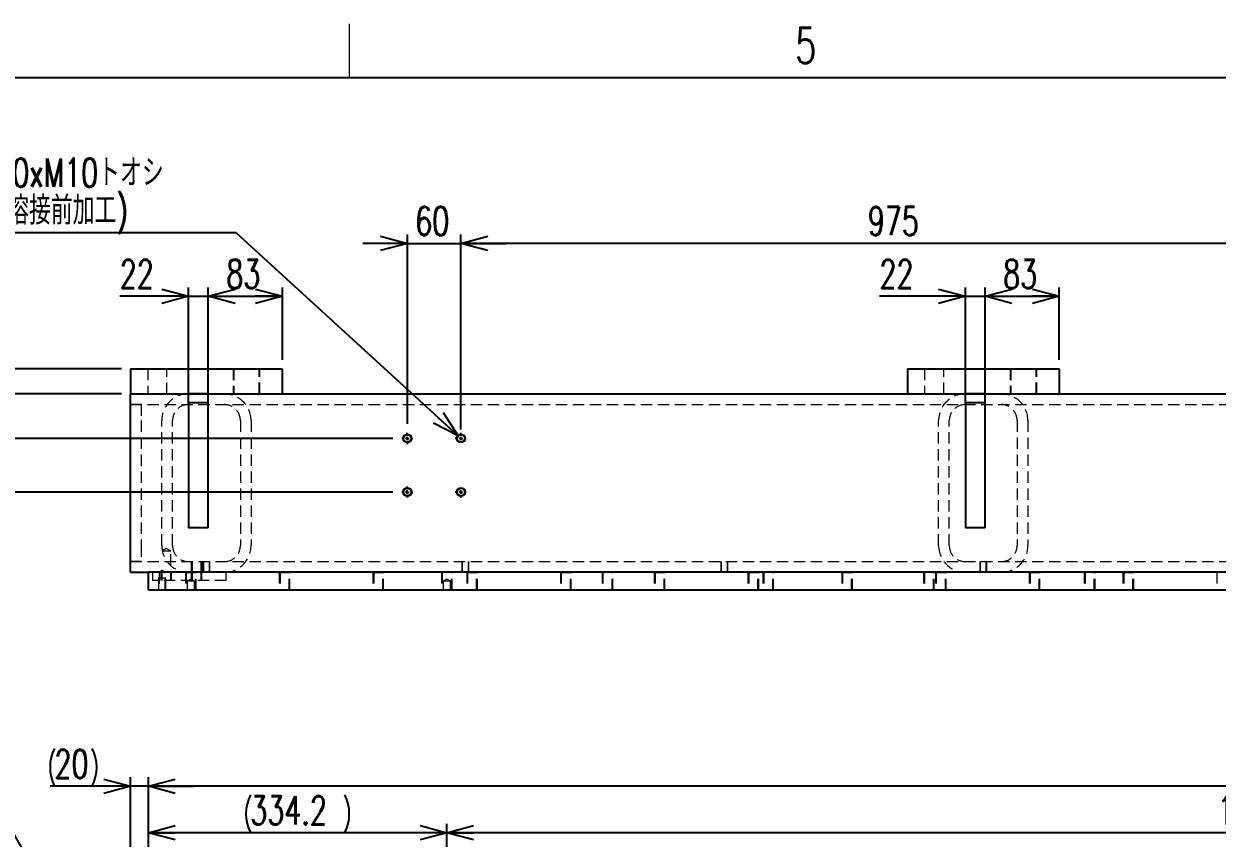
# Model space of a CAD drawing. Header units: millimetres. Extents: x 30 to 8380, y 30 to 5898.
# Drawn here: x 2814 to 4151, y 4975 to 5888 of the extents above; entities that cross this region are included whole.
import ezdxf

# ---------------------------------------------------------------- set-up
doc = ezdxf.new("R2010")
doc.units = ezdxf.units.MM
doc.header["$LTSCALE"] = 10
doc.linetypes.add('HIDDEN', pattern=[1.905, 1.27, -0.635])
doc.layers.add('FORMAT', color=7, linetype='Continuous')
doc.styles.add('SLDTEXTSTYLE0', font='TXT', dxfattribs={"width": 0.7, "bigfont": 'bigfont'})
doc.dimstyles.new('SLDDIMSTYLE0', dxfattribs={"dimtxt": 36.380208, "dimasz": 30, "dimexe": 0, "dimexo": 0.0625, "dimgap": 9.095052, "dimtad": 0, "dimtih": 1, "dimtoh": 1, "dimdec": 6, "dimrnd": 1e-09, "dimzin": 12, "dimdsep": 46, "dimtxsty": 'SLDTEXTSTYLE0', "dimblk1": 'OPEN30', "dimblk2": 'OPEN30', "dimsah": 1, "dimcen": 0, "dimadec": 0, "dimazin": 3, "dimtfac": 1, "dimtdec": 3, "dimtofl": 0, "dimtmove": 0, "dimatfit": 3, "dimldrblk": 'OPEN30', "dimfxl": 1, "dimfrac": 2, "dimtolj": 1, "dimtzin": 12, "dimarcsym": 0})
doc.dimstyles.new('SLDDIMSTYLE1', dxfattribs={"dimtxt": 36.380208, "dimasz": 30, "dimexe": 0, "dimexo": 0.0625, "dimgap": 9.095052, "dimtad": 3, "dimrnd": 1e-09, "dimzin": 12, "dimdsep": 46, "dimtxsty": 'SLDTEXTSTYLE0', "dimblk1": 'OPEN30', "dimblk2": 'OPEN30', "dimsah": 1, "dimcen": 0.09, "dimadec": 0, "dimazin": 3, "dimtfac": 1, "dimtdec": 3, "dimtofl": 0, "dimtmove": 0, "dimatfit": 3, "dimldrblk": 'OPEN30', "dimfxl": 1, "dimfrac": 2, "dimtolj": 1, "dimtzin": 12, "dimarcsym": 0})
doc.dimstyles.new('SLDDIMSTYLE10', dxfattribs={"dimtxt": 36.380208, "dimasz": 30, "dimexe": 0, "dimexo": 0.0625, "dimgap": 9.095052, "dimtad": 3, "dimrnd": 1e-09, "dimzin": 12, "dimdsep": 46, "dimtxsty": 'SLDTEXTSTYLE0', "dimblk1": 'OPEN30', "dimblk2": 'NONE', "dimsah": 1, "dimcen": 0.09, "dimadec": 0, "dimazin": 3, "dimtfac": 1, "dimtdec": 3, "dimtmove": 0, "dimatfit": 0, "dimldrblk": 'OPEN30', "dimfxl": 1, "dimfrac": 2, "dimtolj": 1, "dimtzin": 12, "dimarcsym": 0})
doc.dimstyles.new('SLDDIMSTYLE11', dxfattribs={"dimtxt": 36.380208, "dimasz": 15, "dimexe": 0, "dimexo": 0.0625, "dimgap": 9.095052, "dimtad": 3, "dimrnd": 1e-09, "dimzin": 12, "dimdsep": 46, "dimtxsty": 'SLDTEXTSTYLE0', "dimblk1": 'DOT', "dimblk2": 'DOT', "dimsah": 1, "dimcen": 0.09, "dimadec": 0, "dimazin": 3, "dimtfac": 1, "dimtdec": 3, "dimtmove": 0, "dimatfit": 0, "dimldrblk": 'DOT', "dimfxl": 1, "dimfrac": 2, "dimtolj": 1, "dimtzin": 12, "dimarcsym": 0})
doc.dimstyles.new('SLDDIMSTYLE2', dxfattribs={"dimtxt": 36.380208, "dimasz": 30, "dimexe": 0, "dimexo": 0.0625, "dimgap": 9.095052, "dimtad": 3, "dimrnd": 1e-09, "dimzin": 12, "dimdsep": 46, "dimtxsty": 'SLDTEXTSTYLE0', "dimblk1": 'OPEN30', "dimblk2": 'OPEN30', "dimsah": 1, "dimcen": 0.09, "dimadec": 0, "dimazin": 3, "dimtfac": 1, "dimtdec": 3, "dimtmove": 0, "dimatfit": 0, "dimldrblk": 'OPEN30', "dimfxl": 1, "dimfrac": 2, "dimtolj": 1, "dimtzin": 12, "dimarcsym": 0})
doc.dimstyles.new('SLDDIMSTYLE3', dxfattribs={"dimtxt": 36.380208, "dimasz": 30, "dimexe": 0, "dimexo": 0.0625, "dimgap": 9.095052, "dimtad": 3, "dimrnd": 1e-09, "dimzin": 12, "dimdsep": 46, "dimtxsty": 'SLDTEXTSTYLE0', "dimblk1": 'OPEN30', "dimblk2": 'DOT', "dimsah": 1, "dimcen": 0.09, "dimadec": 0, "dimazin": 3, "dimtfac": 1, "dimtdec": 3, "dimtmove": 0, "dimatfit": 0, "dimldrblk": 'OPEN30', "dimfxl": 1, "dimfrac": 2, "dimtolj": 1, "dimtzin": 12, "dimarcsym": 0})
doc.dimstyles.new('SLDDIMSTYLE7', dxfattribs={"dimtxt": 36.380208, "dimasz": 30, "dimexe": 0, "dimexo": 0.0625, "dimgap": 9.095052, "dimtad": 3, "dimrnd": 1e-09, "dimzin": 12, "dimdsep": 46, "dimtxsty": 'SLDTEXTSTYLE0', "dimblk1": 'OPEN30', "dimblk2": 'OPEN30', "dimsah": 1, "dimcen": 0.09, "dimadec": 0, "dimazin": 3, "dimtol": 1, "dimtp": 0.1, "dimtm": 0.1, "dimtfac": 1, "dimtdec": 1, "dimtmove": 0, "dimatfit": 0, "dimldrblk": 'OPEN30', "dimfxl": 1, "dimfrac": 2, "dimtolj": 1, "dimarcsym": 0})

# ---------------------------------------------------------------- blocks, each defined once
blk = doc.blocks.new('_Open30')
at = {"color": 0, "linetype": 'ByBlock', "lineweight": -2}
for p, q in [((-1, 0.267949), (0, 0)), ((0, 0), (-1, -0.267949)), ((0, 0), (-1, 0))]:
    blk.add_line(p, q, dxfattribs=at)
blk = doc.blocks.new('_D_21')
at = {"layer": 'FORMAT', "transparency": 16777216}
for p, q in [((2725.3, 5114.1), (2497.8, 5114.1)), ((2967.4, 4694.8), (2725.3, 5114.1))]:
    blk.add_line(p, q, dxfattribs=at)
at = {"layer": 'FORMAT', "transparency": 16777216, "xscale": 30, "yscale": 30, "rotation": 300}
blk.add_blockref('_Open30', (2967.4, 4694.8, 104), dxfattribs=at)
at = {"layer": 'FORMAT', "transparency": 16777216, "insert": (2497.8, 5155), "char_height": 31.75, "attachment_point": 1, "style": 'SLDTEXTSTYLE0'}
blk.add_mtext('4xM8深さ14', dxfattribs=at)
blk = doc.blocks.new('_D_25')
at = {"layer": 'FORMAT', "transparency": 16777216}
for p, q in [((2933.6, 4796.9), (2933.6, 5043.3)), ((2953.6, 4788.9), (2953.6, 5043.3)), ((2933.6, 5033.3), (2843.4, 5033.3)), ((2953.6, 5033.3), (2933.6, 5033.3)), ((2953.6, 5033.3), (3003.6, 5033.3))]:
    blk.add_line(p, q, dxfattribs=at)
for centre, start, end in [((2890.7, 5054.5), 153.4349, 206.5651), ((2848.4, 5054.5), 333.4349, 26.5651)]:
    blk.add_arc(centre, 47.3, start, end, dxfattribs=at)
at = {"layer": 'FORMAT', "transparency": 16777216, "xscale": 30, "yscale": 30}
blk.add_blockref('_Open30', (2933.6, 5033.3, 104), dxfattribs=at)
at = {"layer": 'FORMAT', "transparency": 16777216, "xscale": 30, "yscale": 30, "rotation": 180}
blk.add_blockref('_Open30', (2953.6, 5033.3, 104), dxfattribs=at)
at = {"layer": 'FORMAT', "transparency": 16777216, "insert": (2848.4, 5074.2), "char_height": 31.75, "attachment_point": 1, "style": 'SLDTEXTSTYLE0'}
blk.add_mtext('20', dxfattribs=at)
blk = doc.blocks.new('_D_26')
at = {"layer": 'FORMAT', "transparency": 16777216}
for p, q in [((2953.6, 4788.9), (2953.6, 5043.3)), ((7513.6, 4788.9), (7513.6, 5043.3)), ((7513.6, 5033.3), (2953.6, 5033.3))]:
    blk.add_line(p, q, dxfattribs=at)
at = {"layer": 'FORMAT', "transparency": 16777216, "xscale": 30, "yscale": 30, "rotation": 180}
blk.add_blockref('_Open30', (2953.6, 5033.3, 104), dxfattribs=at)
at = {"layer": 'FORMAT', "transparency": 16777216, "xscale": 30, "yscale": 30}
blk.add_blockref('_Open30', (7513.6, 5033.3, 104), dxfattribs=at)
at = {"layer": 'FORMAT', "transparency": 16777216, "insert": (5191.2, 5074.2), "char_height": 31.75, "attachment_point": 1, "style": 'SLDTEXTSTYLE0'}
blk.add_mtext('4560', dxfattribs=at)
blk = doc.blocks.new('_D_33')
at = {"layer": 'FORMAT', "transparency": 16777216}
for p, q in [((3287.8, 4773.9), (3287.8, 4991.2)), ((5267.8, 4781), (5267.8, 4991.2)), ((5267.8, 4981.2), (3287.8, 4981.2))]:
    blk.add_line(p, q, dxfattribs=at)
at = {"layer": 'FORMAT', "transparency": 16777216, "xscale": 30, "yscale": 30, "rotation": 180}
blk.add_blockref('_Open30', (3287.8, 4981.2, 104), dxfattribs=at)
at = {"layer": 'FORMAT', "transparency": 16777216, "xscale": 30, "yscale": 30}
blk.add_blockref('_Open30', (5267.8, 4981.2, 104), dxfattribs=at)
at = {"layer": 'FORMAT', "transparency": 16777216, "char_height": 31.75, "attachment_point": 1, "style": 'SLDTEXTSTYLE0'}
for s, insert in [('11xP180=', (4150.8, 5022.1)), ('1980', (4320.1, 5022.1))]:
    blk.add_mtext(s, dxfattribs=dict(at, insert=insert))
blk = doc.blocks.new('_D_34')
at = {"layer": 'FORMAT', "transparency": 16777216}
for p, q in [((2953.6, 4788.9), (2953.6, 4991.2)), ((3287.8, 4781), (3287.8, 4991.2)), ((3287.8, 4981.2), (2953.6, 4981.2))]:
    blk.add_line(p, q, dxfattribs=at)
for centre, start, end in [((3110.1, 5002.4), 153.4349, 206.5651), ((3131.3, 5002.4), 333.4349, 26.5651)]:
    blk.add_arc(centre, 47.3, start, end, dxfattribs=at)
at = {"layer": 'FORMAT', "transparency": 16777216, "xscale": 30, "yscale": 30, "rotation": 180}
blk.add_blockref('_Open30', (2953.6, 4981.2, 104), dxfattribs=at)
at = {"layer": 'FORMAT', "transparency": 16777216, "xscale": 30, "yscale": 30}
blk.add_blockref('_Open30', (3287.8, 4981.2, 104), dxfattribs=at)
at = {"layer": 'FORMAT', "transparency": 16777216, "insert": (3067.8, 5022.1), "char_height": 31.75, "attachment_point": 1, "style": 'SLDTEXTSTYLE0'}
blk.add_mtext('334.2', dxfattribs=at)
blk = doc.blocks.new('_D_79')
at = {"layer": 'FORMAT', "transparency": 16777216}
for p, q in [((2645.8, 4778.9), (2645.8, 5049.9)), ((2943.6, 4778.9), (2635.8, 4778.9)), ((2645.8, 4655.4), (2645.8, 4778.9)), ((2985.1, 4655.4), (2635.8, 4655.4)), ((2645.8, 4655.4), (2645.8, 4605.4))]:
    blk.add_line(p, q, dxfattribs=at)
at = {"layer": 'FORMAT', "transparency": 16777216, "xscale": 30, "yscale": 30}
for p, rotation in [((2645.8, 4778.9, 104), 270), ((2645.8, 4655.4, 104), 90)]:
    blk.add_blockref('_Open30', p, dxfattribs=dict(at, rotation=rotation))
at = {"layer": 'FORMAT', "transparency": 16777216, "char_height": 31.75, "attachment_point": 1, "rotation": 90, "style": 'SLDTEXTSTYLE0'}
for s, insert in [('±0.1', (2604.9, 4940.8)), ('123.5', (2604.9, 4817.1))]:
    blk.add_mtext(s, dxfattribs=dict(at, insert=insert))
blk = doc.blocks.new('_D_136')
at = {"layer": 'FORMAT', "transparency": 16777216}
for p, q in [((3303.6, 5439.2), (3303.6, 5651.4)), ((4278.6, 5641.4), (3303.6, 5641.4)), ((4278.6, 5439.2), (4278.6, 5651.4))]:
    blk.add_line(p, q, dxfattribs=at)
at = {"layer": 'FORMAT', "transparency": 16777216, "xscale": 30, "yscale": 30, "rotation": 180}
blk.add_blockref('_Open30', (3303.6, 5641.4, 530), dxfattribs=at)
at = {"layer": 'FORMAT', "transparency": 16777216, "xscale": 30, "yscale": 30}
blk.add_blockref('_Open30', (4278.6, 5641.4, 530), dxfattribs=at)
at = {"layer": 'FORMAT', "transparency": 16777216, "insert": (3759.3, 5682.4), "char_height": 31.75, "attachment_point": 1, "style": 'SLDTEXTSTYLE0'}
blk.add_mtext('975', dxfattribs=at)
blk = doc.blocks.new('_D_137')
at = {"layer": 'FORMAT', "transparency": 16777216}
for p, q in [((3051.9, 5653.4), (2782.1, 5653.4)), ((3300.4, 5425.8), (3051.9, 5653.4))]:
    blk.add_line(p, q, dxfattribs=at)
at = {"layer": 'FORMAT', "transparency": 16777216, "xscale": 30, "yscale": 30, "rotation": 317.5138413794}
blk.add_blockref('_Open30', (3300.4, 5425.8, 530), dxfattribs=at)
at = {"layer": 'FORMAT', "transparency": 16777216, "char_height": 31.75, "attachment_point": 1, "style": 'SLDTEXTSTYLE0'}
for s, insert in [('20xM10トオシ', (2782.1, 5736.7)), ('(溶接前加工)', (2782.1, 5694.3))]:
    blk.add_mtext(s, dxfattribs=dict(at, insert=insert))
blk = doc.blocks.new('_D_138')
at = {"layer": 'FORMAT', "transparency": 16777216}
for p, q in [((2734.3, 5500.9), (2734.3, 5595.5)), ((2923.6, 5500.9), (2724.3, 5500.9)), ((2734.3, 5500.9), (2734.3, 5472.9)), ((2923.6, 5472.9), (2724.3, 5472.9)), ((2734.3, 5472.9), (2734.3, 5422.9))]:
    blk.add_line(p, q, dxfattribs=at)
for centre, start, end in [((2713.1, 5548.2), 63.4349, 116.5651), ((2713.1, 5590.5), 243.4349, 296.5651)]:
    blk.add_arc(centre, 47.3, start, end, dxfattribs=at)
at = {"layer": 'FORMAT', "transparency": 16777216, "xscale": 30, "yscale": 30, "rotation": 270}
blk.add_blockref('_Open30', (2734.3, 5500.9, 530), dxfattribs=at)
at = {"layer": 'FORMAT', "transparency": 16777216, "insert": (2693.3, 5548.2), "char_height": 31.75, "attachment_point": 1, "rotation": 90, "style": 'SLDTEXTSTYLE0'}
blk.add_mtext('28', dxfattribs=at)
blk = doc.blocks.new('_None')
blk = doc.blocks.new('_Dot')
at = {"color": 0, "linetype": 'ByBlock', "lineweight": -2}
blk.add_line((-0.5, 0), (-1, 0), dxfattribs=at)
at = {"color": 0, "linetype": 'ByBlock', "const_width": 0.5}
blk.add_lwpolyline([(-0.25, 0, 1), (0.25, 0, 1)], format="xyb", close=True, dxfattribs=at)
blk = doc.blocks.new('_D_139')
at = {"layer": 'FORMAT', "transparency": 16777216}
for p, q in [((2734.3, 5422.9), (2734.3, 5472.9)), ((3227.3, 5422.9), (2724.3, 5422.9)), ((2734.3, 5362.9), (2734.3, 5422.9)), ((3227.3, 5362.9), (2724.3, 5362.9)), ((2734.3, 5362.9), (2734.3, 5279))]:
    blk.add_line(p, q, dxfattribs=at)
for name, p, xscale, yscale, rotation in [('_Dot', (2734.3, 5422.9, 530), 15, 15, 270), ('_Open30', (2734.3, 5362.9, 530), 30, 30, 90)]:
    blk.add_blockref(name, p, dxfattribs=dict(at, xscale=xscale, yscale=yscale, rotation=rotation))
at = {"layer": 'FORMAT', "transparency": 16777216, "insert": (2693.3, 5279), "char_height": 31.75, "attachment_point": 1, "rotation": 90, "style": 'SLDTEXTSTYLE0'}
blk.add_mtext('60', dxfattribs=at)
blk = doc.blocks.new('_D_140')
at = {"layer": 'FORMAT', "transparency": 16777216}
for p, q in [((2734.3, 5472.9), (2734.3, 5522.9)), ((2923.6, 5472.9), (2724.3, 5472.9)), ((2734.3, 5422.9), (2734.3, 5472.9)), ((3227.3, 5422.9), (2724.3, 5422.9)), ((2734.3, 5422.9), (2734.3, 5372.9))]:
    blk.add_line(p, q, dxfattribs=at)
at = {"layer": 'FORMAT', "transparency": 16777216, "xscale": 15, "yscale": 15}
for p, rotation in [((2734.3, 5472.9, 530), 270), ((2734.3, 5422.9, 530), 90)]:
    blk.add_blockref('_Dot', p, dxfattribs=dict(at, rotation=rotation))
at = {"layer": 'FORMAT', "transparency": 16777216, "insert": (2693.3, 5426.8), "char_height": 31.75, "attachment_point": 1, "rotation": 90, "style": 'SLDTEXTSTYLE0'}
blk.add_mtext('50', dxfattribs=at)
blk = doc.blocks.new('_D_142')
at = {"layer": 'FORMAT', "transparency": 16777216}
for p, q in [((3243.6, 5641.4), (3193.6, 5641.4)), ((3243.6, 5439.2), (3243.6, 5651.4)), ((3243.6, 5641.4), (3303.6, 5641.4)), ((3303.6, 5432.9), (3303.6, 5651.4)), ((3303.6, 5641.4), (3353.6, 5641.4))]:
    blk.add_line(p, q, dxfattribs=at)
at = {"layer": 'FORMAT', "transparency": 16777216, "xscale": 30, "yscale": 30}
blk.add_blockref('_Open30', (3243.6, 5641.4, 530), dxfattribs=at)
at = {"layer": 'FORMAT', "transparency": 16777216, "xscale": 30, "yscale": 30, "rotation": 180}
blk.add_blockref('_Open30', (3303.6, 5641.4, 530), dxfattribs=at)
at = {"layer": 'FORMAT', "transparency": 16777216, "insert": (3252.4, 5682.4), "char_height": 31.75, "attachment_point": 1, "style": 'SLDTEXTSTYLE0'}
blk.add_mtext('60', dxfattribs=at)
blk = doc.blocks.new('_D_154')
at = {"layer": 'FORMAT', "transparency": 16777216}
for p, q in [((3868.6, 5472.9), (3868.6, 5592.2)), ((3890.6, 5472.9), (3890.6, 5592.2)), ((3868.6, 5582.2), (3772.4, 5582.2)), ((3868.6, 5582.2), (3890.6, 5582.2)), ((3890.6, 5582.2), (3940.6, 5582.2))]:
    blk.add_line(p, q, dxfattribs=at)
at = {"layer": 'FORMAT', "transparency": 16777216, "xscale": 30, "yscale": 30}
blk.add_blockref('_Open30', (3868.6, 5582.2, 530), dxfattribs=at)
at = {"layer": 'FORMAT', "transparency": 16777216, "xscale": 30, "yscale": 30, "rotation": 180}
blk.add_blockref('_Open30', (3890.6, 5582.2, 530), dxfattribs=at)
at = {"layer": 'FORMAT', "transparency": 16777216, "insert": (3772.4, 5623.2), "char_height": 31.75, "attachment_point": 1, "style": 'SLDTEXTSTYLE0'}
blk.add_mtext('22', dxfattribs=at)
blk = doc.blocks.new('_D_155')
at = {"layer": 'FORMAT', "transparency": 16777216}
for p, q in [((3890.6, 5472.9), (3890.6, 5592.2)), ((3973.6, 5510.9), (3973.6, 5592.2)), ((3890.6, 5582.2), (3973.6, 5582.2))]:
    blk.add_line(p, q, dxfattribs=at)
at = {"layer": 'FORMAT', "transparency": 16777216, "xscale": 30, "yscale": 30, "rotation": 180}
blk.add_blockref('_Open30', (3890.6, 5582.2, 530), dxfattribs=at)
at = {"layer": 'FORMAT', "transparency": 16777216, "xscale": 30, "yscale": 30}
blk.add_blockref('_Open30', (3973.6, 5582.2, 530), dxfattribs=at)
at = {"layer": 'FORMAT', "transparency": 16777216, "insert": (3910.9, 5623.2), "char_height": 31.75, "attachment_point": 1, "style": 'SLDTEXTSTYLE0'}
blk.add_mtext('83', dxfattribs=at)
blk = doc.blocks.new('_D_156')
at = {"layer": 'FORMAT', "transparency": 16777216}
for p, q in [((2998.6, 5472.9), (2998.6, 5592.2)), ((3020.6, 5472.9), (3020.6, 5592.2)), ((2998.6, 5582.2), (2921.5, 5582.2)), ((2998.6, 5582.2), (3020.6, 5582.2)), ((3020.6, 5582.2), (3070.6, 5582.2))]:
    blk.add_line(p, q, dxfattribs=at)
at = {"layer": 'FORMAT', "transparency": 16777216, "xscale": 30, "yscale": 30}
blk.add_blockref('_Open30', (2998.6, 5582.2, 530), dxfattribs=at)
at = {"layer": 'FORMAT', "transparency": 16777216, "xscale": 30, "yscale": 30, "rotation": 180}
blk.add_blockref('_Open30', (3020.6, 5582.2, 530), dxfattribs=at)
at = {"layer": 'FORMAT', "transparency": 16777216, "insert": (2921.5, 5623.2), "char_height": 31.75, "attachment_point": 1, "style": 'SLDTEXTSTYLE0'}
blk.add_mtext('22', dxfattribs=at)
blk = doc.blocks.new('_D_157')
at = {"layer": 'FORMAT', "transparency": 16777216}
for p, q in [((3020.6, 5472.9), (3020.6, 5592.2)), ((3103.6, 5510.9), (3103.6, 5592.2)), ((3020.6, 5582.2), (3103.6, 5582.2))]:
    blk.add_line(p, q, dxfattribs=at)
at = {"layer": 'FORMAT', "transparency": 16777216, "xscale": 30, "yscale": 30, "rotation": 180}
blk.add_blockref('_Open30', (3020.6, 5582.2, 530), dxfattribs=at)
at = {"layer": 'FORMAT', "transparency": 16777216, "xscale": 30, "yscale": 30}
blk.add_blockref('_Open30', (3103.6, 5582.2, 530), dxfattribs=at)
at = {"layer": 'FORMAT', "transparency": 16777216, "insert": (3040.9, 5623.2), "char_height": 31.75, "attachment_point": 1, "style": 'SLDTEXTSTYLE0'}
blk.add_mtext('83', dxfattribs=at)
blk = doc.blocks.new('SW_CENTERMARKSYMBOL_90')
at = {"layer": 'FORMAT', "color": 0}
for p, q in [((-3904, 60), (-3906.25, 60)), ((-3900, 60), (-3902, 60)), ((-3900, 64), (-3900, 66.25)), ((-3900, 60), (-3900, 62)), ((-3900, 60), (-3900, 58)), ((-3900, 60), (-3898, 60)), ((-3904, 0), (-3906.25, 0)), ((-3900, 0), (-3902, 0)), ((-3900, 0), (-3900, 2)), ((-3900, 0), (-3900, -2)), ((-3900, 0), (-3898, 0)), ((-3900, -4), (-3900, -6.25))]:
    blk.add_line(p, q, dxfattribs=at)
blk = doc.blocks.new('SW_CENTERMARKSYMBOL_99')
at = {"layer": 'FORMAT', "color": 0}
for p, q in [((-3904, 60), (-3906.25, 60)), ((-3900, 60), (-3902, 60)), ((-3900, 64), (-3900, 66.25)), ((-3900, 60), (-3900, 62)), ((-3900, 60), (-3900, 58)), ((-3900, 60), (-3898, 60)), ((-3904, 0), (-3906.25, 0)), ((-3900, 0), (-3902, 0)), ((-3900, 0), (-3900, 2)), ((-3900, 0), (-3900, -2)), ((-3900, 0), (-3898, 0)), ((-3900, -4), (-3900, -6.25))]:
    blk.add_line(p, q, dxfattribs=at)
blk = doc.blocks.new('SW_CENTERMARKSYMBOL_108')
at = {"layer": 'FORMAT', "color": 0}
for p, q in [((-4, 0), (-6.25, 0)), ((0, 0), (-2, 0)), ((0, 4), (0, 6.25)), ((0, 0), (0, 2)), ((0, 0), (0, -2)), ((0, 0), (2, 0)), ((4, 0), (6.25, 0)), ((0, -4), (0, -6.25))]:
    blk.add_line(p, q, dxfattribs=at)
blk = doc.blocks.new('SW_CENTERMARKSYMBOL_109')
at = {"layer": 'FORMAT', "color": 0}
for p, q in [((-4, 0), (-6.25, 0)), ((0, 0), (-2, 0)), ((0, 4), (0, 6.25)), ((0, 0), (0, 2)), ((0, 0), (0, -2)), ((0, 0), (2, 0)), ((4, 0), (6.25, 0)), ((0, -4), (0, -6.25))]:
    blk.add_line(p, q, dxfattribs=at)

msp = doc.modelspace()

# ---------------------------------------------------------------- linework, layer by layer
at = {"color": 7, "linetype": 'Continuous', "lineweight": 25}
for p, q in [((2933.5727932, 5500.923041), (2933.5727932, 5472.923041)), ((2933.5727932, 5500.923041), (3103.5727932, 5500.923041)), ((3103.5727932, 5500.923041), (3103.5727932, 5472.923041)), ((3803.5727932, 5500.923041), (3803.5727932, 5472.923041)), ((3803.5727932, 5500.923041), (3973.5727932, 5500.923041)), ((3973.5727932, 5500.923041), (3973.5727932, 5472.923041)), ((2933.5727932, 5442.923041), (2933.5727932, 5472.923041)), ((2933.5727932, 5472.923041), (3103.5727932, 5472.923041)), ((3020.5727932, 5472.923041), (2998.5727932, 5472.923041)), ((2998.5727932, 5462.923041), (2998.5727932, 5472.923041)), ((3020.5727932, 5462.923041), (3020.5727932, 5472.923041)), ((3103.5727932, 5472.923041), (3803.5727932, 5472.923041)), ((3803.5727932, 5472.923041), (3973.5727932, 5472.923041)), ((3868.5727932, 5462.923041), (3868.5727932, 5472.923041)), ((3890.5727932, 5472.923041), (3868.5727932, 5472.923041)), ((3890.5727932, 5462.923041), (3890.5727932, 5472.923041)), ((3973.5727932, 5472.923041), (4673.5727932, 5472.923041)), ((3020.5727932, 5462.923041), (2998.5727932, 5462.923041)), ((2998.5727932, 5462.923041), (2998.5727932, 5322.923041)), ((3020.5727932, 5322.923041), (3020.5727932, 5462.923041)), ((3890.5727932, 5462.923041), (3868.5727932, 5462.923041)), ((3868.5727932, 5462.923041), (3868.5727932, 5322.923041)), ((3890.5727932, 5322.923041), (3890.5727932, 5462.923041)), ((2933.5727932, 5302.923041), (2933.5727932, 5442.923041)), ((3020.5727932, 5322.923041), (2998.5727932, 5322.923041)), ((3890.5727932, 5322.923041), (3868.5727932, 5322.923041)), ((2933.5727932, 5272.923041), (2933.5727932, 5302.923041)), ((2933.5727932, 5272.923041), (2953.5727932, 5272.923041)), ((7513.5727932, 5272.923041), (2953.5727932, 5272.923041)), ((2953.5727932, 5252.923041), (2953.5727932, 5272.923041)), ((2995.9786788, 5272.924041), (3006.1669075, 5272.924041)), ((3100.9786788, 5272.924041), (3111.1669075, 5272.924041)), ((3205.9786788, 5272.924041), (3216.1669075, 5272.924041)), ((3310.9786788, 5272.924041), (3321.1669075, 5272.924041)), ((3415.9786788, 5272.924041), (3426.1669075, 5272.924041)), ((3520.9786788, 5272.924041), (3531.1669075, 5272.924041)), ((3625.9786788, 5272.924041), (3636.1669075, 5272.924041)), ((3730.9786788, 5272.924041), (3741.1669075, 5272.924041)), ((3835.9786788, 5272.924041), (3846.1669075, 5272.924041)), ((3940.9786788, 5272.924041), (3951.1669075, 5272.924041)), ((4045.9786788, 5272.924041), (4056.1669075, 5272.924041)), ((7513.5727932, 5252.923041), (2953.5727932, 5252.923041))]:
    msp.add_line(p, q, dxfattribs=at)
at = {"color": 7, "linetype": 'HIDDEN', "lineweight": 18}
for p, q in [((2952.8227932, 5500.923041), (2952.8227932, 5472.923041)), ((2974.3227932, 5472.923041), (2974.3227932, 5500.923041)), ((3048.5727932, 5500.923041), (3048.5727932, 5472.923041)), ((3049.3227932, 5500.923041), (3049.3227932, 5472.923041)), ((3077.8227932, 5472.923041), (3077.8227932, 5500.923041)), ((3078.5727932, 5472.923041), (3078.5727932, 5500.923041)), ((3822.8227932, 5500.923041), (3822.8227932, 5472.923041)), ((3844.3227932, 5472.923041), (3844.3227932, 5500.923041)), ((3918.5727932, 5500.923041), (3918.5727932, 5472.923041)), ((3919.3227932, 5500.923041), (3919.3227932, 5472.923041)), ((3947.8227932, 5472.923041), (3947.8227932, 5500.923041)), ((3948.5727932, 5472.923041), (3948.5727932, 5500.923041)), ((2945.5727932, 5460.923041), (2933.5727932, 5460.923041)), ((2933.5727932, 5460.923041), (7513.5727932, 5460.923041)), ((2945.5727932, 5460.923041), (2945.5727932, 5442.923041)), ((2945.5727932, 5442.923041), (2945.5727932, 5302.923041)), ((2968.5727932, 5302.923041), (2968.5727932, 5442.923041)), ((2980.5727932, 5302.923041), (2980.5727932, 5442.923041)), ((3056.5727932, 5442.923041), (3056.5727932, 5302.923041)), ((3068.5727932, 5442.923041), (3068.5727932, 5302.923041)), ((3838.5727932, 5302.923041), (3838.5727932, 5442.923041)), ((3850.5727932, 5302.923041), (3850.5727932, 5442.923041)), ((3926.5727932, 5442.923041), (3926.5727932, 5302.923041)), ((3938.5727932, 5442.923041), (3938.5727932, 5302.923041)), ((2945.5727932, 5302.923041), (2945.5727932, 5284.923041)), ((2973.5727932, 5299.7374302), (2969.1403011, 5297.0741203)), ((2978.6727932, 5296.673041), (2969.2310567, 5296.673041)), ((2978.6727932, 5296.673041), (2973.5727932, 5299.7374302)), ((2978.6727932, 5280.4765334), (2978.6727932, 5296.673041)), ((2945.5727932, 5284.923041), (2933.5727932, 5284.923041)), ((2933.5727932, 5284.923041), (7513.5727932, 5284.923041)), ((3001.5727932, 5284.923041), (3001.5727932, 5272.923041)), ((3002.4727932, 5284.923041), (3002.4727932, 5272.923041)), ((3012.6727932, 5272.923041), (3012.6727932, 5284.923041)), ((3013.5727932, 5272.923041), (3013.5727932, 5284.923041)), ((3014.5727932, 5284.923041), (3014.5727932, 5272.923041)), ((3015.1727932, 5284.923041), (3015.1727932, 5272.923041)), ((3021.9727932, 5272.923041), (3021.9727932, 5284.923041)), ((3022.5727932, 5272.923041), (3022.5727932, 5284.923041)), ((3304.5727932, 5284.923041), (3304.5727932, 5272.923041)), ((3305.1727932, 5284.923041), (3305.1727932, 5272.923041)), ((3311.9727932, 5272.923041), (3311.9727932, 5284.923041)), ((3312.5727932, 5272.923041), (3312.5727932, 5284.923041)), ((3594.5727932, 5284.923041), (3594.5727932, 5272.923041)), ((3595.1727932, 5284.923041), (3595.1727932, 5272.923041)), ((3601.9727932, 5272.923041), (3601.9727932, 5284.923041)), ((3602.5727932, 5272.923041), (3602.5727932, 5284.923041)), ((3884.5727932, 5284.923041), (3884.5727932, 5272.923041)), ((3885.1727932, 5284.923041), (3885.1727932, 5272.923041)), ((3891.9727932, 5272.923041), (3891.9727932, 5284.923041)), ((3892.5727932, 5272.923041), (3892.5727932, 5284.923041)), ((2958.5727932, 5263.923041), (2958.5727932, 5272.923041)), ((2965.0727932, 5266.923041), (2965.0727932, 5252.923041)), ((2965.0727932, 5266.923041), (2965.1174698, 5266.923041)), ((2968.5323387, 5274.6412293), (2965.6727932, 5272.923041)), ((2965.6727932, 5272.923041), (2965.6727932, 5252.923041)), ((2967.5727932, 5272.923041), (2967.5727932, 5263.923041)), ((2968.4727932, 5272.923041), (2968.4727932, 5263.923041)), ((2969.0727932, 5274.9659671), (2968.5323387, 5274.6412293)), ((2969.6111249, 5274.6425048), (2969.0727932, 5274.9659671)), ((2972.4727932, 5272.923041), (2969.6111249, 5274.6425048)), ((2972.4727932, 5252.923041), (2972.4727932, 5272.923041)), ((2973.0727932, 5252.923041), (2973.0727932, 5266.923041)), ((2978.6727932, 5263.923041), (2978.6727932, 5272.923041)), ((2979.5727932, 5263.923041), (2979.5727932, 5272.923041)), ((2995.0727932, 5272.923041), (2995.0727932, 5252.923041)), ((2995.9786788, 5272.924041), (2995.9727932, 5272.924041)), ((2995.9727932, 5272.924041), (2995.9727932, 5272.923041)), ((2995.9727932, 5272.923041), (2995.9727932, 5252.923041)), ((3001.5727932, 5272.923041), (3001.5727932, 5263.923041)), ((3002.4727932, 5272.923041), (3002.4727932, 5263.923041)), ((3006.1727932, 5272.924041), (3006.1669075, 5272.924041)), ((3006.1727932, 5272.923041), (3006.1727932, 5272.924041)), ((3006.1727932, 5252.923041), (3006.1727932, 5272.923041)), ((3007.0727932, 5252.923041), (3007.0727932, 5272.923041)), ((3012.6727932, 5263.923041), (3012.6727932, 5272.923041)), ((3013.5727932, 5263.923041), (3013.5727932, 5272.923041)), ((3040.5727932, 5263.923041), (3040.5727932, 5272.923041)), ((3100.0727932, 5272.923041), (3100.0727932, 5252.923041)), ((3100.9786788, 5272.924041), (3100.9727932, 5272.924041)), ((3100.9727932, 5272.924041), (3100.9727932, 5272.923041)), ((3100.9727932, 5272.923041), (3100.9727932, 5252.923041)), ((3111.1727932, 5272.924041), (3111.1669075, 5272.924041)), ((3111.1727932, 5272.923041), (3111.1727932, 5272.924041)), ((3111.1727932, 5252.923041), (3111.1727932, 5272.923041)), ((3112.0727932, 5252.923041), (3112.0727932, 5272.923041)), ((3205.0727932, 5272.923041), (3205.0727932, 5252.923041)), ((3205.9786788, 5272.924041), (3205.9727932, 5272.924041)), ((3205.9727932, 5272.924041), (3205.9727932, 5272.923041)), ((3205.9727932, 5272.923041), (3205.9727932, 5252.923041)), ((3216.1727932, 5272.924041), (3216.1669075, 5272.924041)), ((3216.1727932, 5272.923041), (3216.1727932, 5272.924041)), ((3216.1727932, 5252.923041), (3216.1727932, 5272.923041)), ((3217.0727932, 5252.923041), (3217.0727932, 5272.923041)), ((3281.7727932, 5272.923041), (3281.7727932, 5252.923041)), ((3282.6727932, 5272.923041), (3282.6727932, 5252.923041)), ((3292.8727932, 5252.923041), (3292.8727932, 5272.923041)), ((3293.7727932, 5252.923041), (3293.7727932, 5272.923041)), ((3310.0727932, 5272.923041), (3310.0727932, 5252.923041)), ((3310.9786788, 5272.924041), (3310.9727932, 5272.924041)), ((3310.9727932, 5272.924041), (3310.9727932, 5272.923041)), ((3310.9727932, 5272.923041), (3310.9727932, 5252.923041)), ((3321.1727932, 5272.924041), (3321.1669075, 5272.924041)), ((3321.1727932, 5272.923041), (3321.1727932, 5272.924041)), ((3321.1727932, 5252.923041), (3321.1727932, 5272.923041)), ((3322.0727932, 5252.923041), (3322.0727932, 5272.923041)), ((3415.0727932, 5272.923041), (3415.0727932, 5252.923041)), ((3415.9786788, 5272.924041), (3415.9727932, 5272.924041)), ((3415.9727932, 5272.924041), (3415.9727932, 5272.923041)), ((3415.9727932, 5272.923041), (3415.9727932, 5252.923041)), ((3426.1727932, 5272.924041), (3426.1669075, 5272.924041)), ((3426.1727932, 5272.923041), (3426.1727932, 5272.924041)), ((3426.1727932, 5252.923041), (3426.1727932, 5272.923041)), ((3427.0727932, 5252.923041), (3427.0727932, 5272.923041)), ((3461.7727932, 5272.923041), (3461.7727932, 5252.923041)), ((3462.6727932, 5272.923041), (3462.6727932, 5252.923041)), ((3472.8727932, 5252.923041), (3472.8727932, 5272.923041)), ((3473.7727932, 5252.923041), (3473.7727932, 5272.923041)), ((3520.0727932, 5272.923041), (3520.0727932, 5252.923041)), ((3520.9786788, 5272.924041), (3520.9727932, 5272.924041)), ((3520.9727932, 5272.924041), (3520.9727932, 5272.923041)), ((3520.9727932, 5272.923041), (3520.9727932, 5252.923041)), ((3531.1727932, 5272.924041), (3531.1669075, 5272.924041)), ((3531.1727932, 5272.923041), (3531.1727932, 5272.924041)), ((3531.1727932, 5252.923041), (3531.1727932, 5272.923041)), ((3532.0727932, 5252.923041), (3532.0727932, 5272.923041)), ((3625.0727932, 5272.923041), (3625.0727932, 5252.923041)), ((3625.9786788, 5272.924041), (3625.9727932, 5272.924041)), ((3625.9727932, 5272.924041), (3625.9727932, 5272.923041)), ((3625.9727932, 5272.923041), (3625.9727932, 5252.923041)), ((3636.1727932, 5272.924041), (3636.1669075, 5272.924041)), ((3636.1727932, 5272.923041), (3636.1727932, 5272.924041)), ((3636.1727932, 5252.923041), (3636.1727932, 5272.923041)), ((3637.0727932, 5252.923041), (3637.0727932, 5272.923041)), ((3641.7727932, 5272.923041), (3641.7727932, 5252.923041)), ((3642.6727932, 5272.923041), (3642.6727932, 5252.923041)), ((3652.8727932, 5252.923041), (3652.8727932, 5272.923041)), ((3653.7727932, 5252.923041), (3653.7727932, 5272.923041)), ((3730.0727932, 5272.923041), (3730.0727932, 5252.923041)), ((3730.9786788, 5272.924041), (3730.9727932, 5272.924041)), ((3730.9727932, 5272.924041), (3730.9727932, 5272.923041)), ((3730.9727932, 5272.923041), (3730.9727932, 5252.923041)), ((3741.1727932, 5272.924041), (3741.1669075, 5272.924041)), ((3741.1727932, 5272.923041), (3741.1727932, 5272.924041)), ((3741.1727932, 5252.923041), (3741.1727932, 5272.923041)), ((3742.0727932, 5252.923041), (3742.0727932, 5272.923041)), ((3821.7727932, 5272.923041), (3821.7727932, 5252.923041)), ((3822.6727932, 5272.923041), (3822.6727932, 5252.923041)), ((3832.8727932, 5252.923041), (3832.8727932, 5272.923041)), ((3833.7727932, 5252.923041), (3833.7727932, 5272.923041)), ((3835.0727932, 5272.923041), (3835.0727932, 5252.923041)), ((3835.9786788, 5272.924041), (3835.9727932, 5272.924041)), ((3835.9727932, 5272.924041), (3835.9727932, 5272.923041)), ((3835.9727932, 5272.923041), (3835.9727932, 5252.923041)), ((3846.1727932, 5272.924041), (3846.1669075, 5272.924041)), ((3846.1727932, 5272.923041), (3846.1727932, 5272.924041)), ((3846.1727932, 5252.923041), (3846.1727932, 5272.923041)), ((3847.0727932, 5252.923041), (3847.0727932, 5272.923041)), ((3940.0727932, 5272.923041), (3940.0727932, 5252.923041)), ((3940.9786788, 5272.924041), (3940.9727932, 5272.924041)), ((3940.9727932, 5272.924041), (3940.9727932, 5272.923041)), ((3940.9727932, 5272.923041), (3940.9727932, 5252.923041)), ((3951.1727932, 5272.924041), (3951.1669075, 5272.924041)), ((3951.1727932, 5272.923041), (3951.1727932, 5272.924041)), ((3951.1727932, 5252.923041), (3951.1727932, 5272.923041)), ((3952.0727932, 5252.923041), (3952.0727932, 5272.923041)), ((4001.7727932, 5272.923041), (4001.7727932, 5252.923041)), ((4002.6727932, 5272.923041), (4002.6727932, 5252.923041)), ((4012.8727932, 5252.923041), (4012.8727932, 5272.923041)), ((4013.7727932, 5252.923041), (4013.7727932, 5272.923041)), ((4045.0727932, 5272.923041), (4045.0727932, 5252.923041)), ((4045.9786788, 5272.924041), (4045.9727932, 5272.924041)), ((4045.9727932, 5272.924041), (4045.9727932, 5272.923041)), ((4045.9727932, 5272.923041), (4045.9727932, 5252.923041)), ((4056.1727932, 5272.924041), (4056.1669075, 5272.924041)), ((4056.1727932, 5272.923041), (4056.1727932, 5272.924041)), ((4056.1727932, 5252.923041), (4056.1727932, 5272.923041)), ((4057.0727932, 5252.923041), (4057.0727932, 5272.923041)), ((4150.0727932, 5272.923041), (4150.0727932, 5252.923041)), ((3040.5727932, 5263.923041), (2958.5727932, 5263.923041)), ((3001.0727932, 5265.3264835), (2997.0727932, 5262.923041)), ((3005.0727932, 5262.923041), (2997.0727932, 5262.923041)), ((2997.0727932, 5262.923041), (2997.0727932, 5252.923041)), ((3005.0727932, 5262.923041), (3001.0727932, 5265.3264835)), ((3005.0727932, 5252.923041), (3005.0727932, 5262.923041)), ((3287.7727932, 5265.3264835), (3283.7727932, 5262.923041)), ((3291.7727932, 5262.923041), (3283.7727932, 5262.923041)), ((3283.7727932, 5262.923041), (3283.7727932, 5252.923041)), ((3291.7727932, 5262.923041), (3287.7727932, 5265.3264835)), ((3291.7727932, 5252.923041), (3291.7727932, 5262.923041))]:
    msp.add_line(p, q, dxfattribs=at)
at = {"color": 7, "linetype": 'HIDDEN', "lineweight": 25}
msp.add_line((2965.0727932, 5266.923041), (2965.1174698, 5266.923041), dxfattribs=at)
msp.add_line((2965.0727932, 5266.923041), (2965.1174698, 5266.923041), dxfattribs=at)
msp.add_line((2965.0727932, 5266.923041), (2965.1174698, 5266.923041), dxfattribs=at)
msp.add_line((2965.0727932, 5266.923041), (2965.1174698, 5266.923041), dxfattribs=at)
at = {"color": 7, "linetype": 'Continuous', "lineweight": 18}
for centre in [(3243.5727932, 5422.923041), (3303.5727932, 5422.923041), (3243.5727932, 5362.923041), (3303.5727932, 5362.923041)]:
    msp.add_circle(centre, 5, dxfattribs=at)
at = {"color": 7, "linetype": 'Continuous', "lineweight": 25}
for centre in [(3243.5727932, 5422.923041), (3303.5727932, 5422.923041), (3243.5727932, 5362.923041), (3303.5727932, 5362.923041)]:
    msp.add_circle(centre, 4.25, dxfattribs=at)
at = {"color": 7, "linetype": 'HIDDEN', "lineweight": 18}
for centre, radius, start, end in [((2998.5727932, 5442.923041), 30, 90, 180), ((3038.5727932, 5442.923041), 30, 0, 90), ((3868.5727932, 5442.923041), 30, 90, 180), ((3908.5727932, 5442.923041), 30, 0, 90), ((2998.5727932, 5442.923041), 18, 90, 180), ((3038.5727932, 5442.923041), 18, 0, 90), ((3868.5727932, 5442.923041), 18, 90, 180), ((3908.5727932, 5442.923041), 18, 0, 90), ((2998.5727932, 5302.923041), 30, 180, 270), ((2998.5727932, 5302.923041), 18, 180, 270), ((3038.5727932, 5302.923041), 30, 270, 0), ((3038.5727932, 5302.923041), 18, 270, 0), ((3868.5727932, 5302.923041), 30, 180, 270), ((3868.5727932, 5302.923041), 18, 180, 270), ((3908.5727932, 5302.923041), 30, 270, 0), ((3908.5727932, 5302.923041), 18, 270, 0)]:
    msp.add_arc(centre, radius, start, end, dxfattribs=at)
at = {"color": 7, "linetype": 'Continuous', "lineweight": 18}
msp.add_open_spline([(2965.1165009, 5266.923041), (2965.4689177, 5266.923041), (2966.1405857, 5266.923041), (2967.0727932, 5266.923041), (2968.1827094, 5266.923041), (2969.3717135, 5266.923041), (2970.5341573, 5266.923041), (2971.5667524, 5266.923041), (2972.3777483, 5266.923041), (2972.8950844, 5266.923041), (2973.0727932, 5266.923041), (2973.0380789, 5266.923041), (2973.0727932, 5266.923041)], degree=3, knots=[0, 0, 0, 0, 0.1000215855, 0.2000191871, 0.3000167887, 0.4000143903, 0.5000119919, 0.6000095935, 0.7000071952, 0.8000047968, 0.9000023984, 1, 1, 1, 1], dxfattribs=at)
msp.add_open_spline([(2965.1165009, 5266.923041), (2965.4689177, 5266.923041), (2966.1405857, 5266.923041), (2967.0727932, 5266.923041), (2968.1827094, 5266.923041), (2969.3717135, 5266.923041), (2970.5341573, 5266.923041), (2971.5667524, 5266.923041), (2972.3777483, 5266.923041), (2972.8950844, 5266.923041), (2973.0727932, 5266.923041), (2973.0380789, 5266.923041), (2973.0727932, 5266.923041)], degree=3, knots=[0, 0, 0, 0, 0.1000215855, 0.2000191871, 0.3000167887, 0.4000143903, 0.5000119919, 0.6000095935, 0.7000071952, 0.8000047968, 0.9000023984, 1, 1, 1, 1], dxfattribs=at)
msp.add_open_spline([(2965.1165009, 5266.923041), (2965.4689177, 5266.923041), (2966.1405857, 5266.923041), (2967.0727932, 5266.923041), (2968.1827094, 5266.923041), (2969.3717135, 5266.923041), (2970.5341573, 5266.923041), (2971.5667524, 5266.923041), (2972.3777483, 5266.923041), (2972.8950844, 5266.923041), (2973.0727932, 5266.923041), (2973.0380789, 5266.923041), (2973.0727932, 5266.923041)], degree=3, knots=[0, 0, 0, 0, 0.1000215855, 0.2000191871, 0.3000167887, 0.4000143903, 0.5000119919, 0.6000095935, 0.7000071952, 0.8000047968, 0.9000023984, 1, 1, 1, 1], dxfattribs=at)
msp.add_open_spline([(2965.1165009, 5266.923041), (2965.4689177, 5266.923041), (2966.1405857, 5266.923041), (2967.0727932, 5266.923041), (2968.1827094, 5266.923041), (2969.3717135, 5266.923041), (2970.5341573, 5266.923041), (2971.5667524, 5266.923041), (2972.3777483, 5266.923041), (2972.8950844, 5266.923041), (2973.0727932, 5266.923041), (2973.0380789, 5266.923041), (2973.0727932, 5266.923041)], degree=3, knots=[0, 0, 0, 0, 0.1000215855, 0.2000191871, 0.3000167887, 0.4000143903, 0.5000119919, 0.6000095935, 0.7000071952, 0.8000047968, 0.9000023984, 1, 1, 1, 1], dxfattribs=at)
msp.add_open_spline([(2965.1165009, 5266.923041), (2965.4689177, 5266.923041), (2966.1405857, 5266.923041), (2967.0727932, 5266.923041), (2968.1827094, 5266.923041), (2969.3717135, 5266.923041), (2970.5341573, 5266.923041), (2971.5667524, 5266.923041), (2972.3777483, 5266.923041), (2972.8950844, 5266.923041), (2973.0727932, 5266.923041), (2973.0380789, 5266.923041), (2973.0727932, 5266.923041)], degree=3, knots=[0, 0, 0, 0, 0.1000215855, 0.2000191871, 0.3000167887, 0.4000143903, 0.5000119919, 0.6000095935, 0.7000071952, 0.8000047968, 0.9000023984, 1, 1, 1, 1], dxfattribs=at)
at = {"color": 7, "linetype": 'Continuous', "lineweight": 25}
msp.add_open_spline([(2968.5475878, 5274.6498341), (2968.5987465, 5274.6777155), (2968.6625146, 5274.702545), (2968.8198448, 5274.7421377), (2968.9120184, 5274.7558332), (2969.1036342, 5274.7642027), (2969.2038423, 5274.7586116), (2969.3819503, 5274.7310051), (2969.4596868, 5274.7096129), (2969.6482724, 5274.6351511), (2969.7191482, 5274.5713849), (2969.7495322, 5274.4477776), (2969.7090824, 5274.3855156), (2969.5560258, 5274.3105937), (2969.4886462, 5274.2885626), (2969.3303835, 5274.2559748), (2969.2370152, 5274.2450492), (2969.0443993, 5274.2382291), (2968.9441824, 5274.2423367), (2968.7636873, 5274.2641704), (2968.6832498, 5274.2816974), (2968.5532257, 5274.3251182), (2968.503163, 5274.3509588), (2968.433587, 5274.4073078), (2968.4144523, 5274.4371522), (2968.3993995, 5274.5300611), (2968.4452703, 5274.5940713), (2968.5475878, 5274.6498341)], degree=3, knots=[0, 0, 0, 0, 0.0625, 0.0625, 0.125, 0.125, 0.1875, 0.1875, 0.25, 0.25, 0.375, 0.375, 0.5, 0.5, 0.5625, 0.5625, 0.625, 0.625, 0.6875, 0.6875, 0.75, 0.75, 0.8125, 0.8125, 0.875, 0.875, 1, 1, 1, 1], dxfattribs=at)
at = {"layer": 'FORMAT', "linetype": 'Continuous', "lineweight": 18}
msp.add_line((3178.75, 5827.5), (3178.75, 5887.5), dxfattribs=at)
at = {"layer": 'FORMAT', "linetype": 'Continuous', "lineweight": 25}
msp.add_line((100, 5827.5), (8310, 5827.5), dxfattribs=at)

# ---------------------------------------------------------------- block references
at = {"layer": 'FORMAT'}
for name, p in [('SW_CENTERMARKSYMBOL_108', (3243.5727932, 5422.923041)), ('SW_CENTERMARKSYMBOL_90', (7203.5727932, 5362.923041)), ('SW_CENTERMARKSYMBOL_99', (7203.5727932, 5362.923041)), ('SW_CENTERMARKSYMBOL_109', (3243.5727932, 5362.923041))]:
    msp.add_blockref(name, p, dxfattribs=at)

# ---------------------------------------------------------------- texts
at = {"layer": 'FORMAT', "insert": (3689.8079423, 5883.1015409), "char_height": 39.6875, "attachment_point": 2, "style": 'SLDTEXTSTYLE0'}
msp.add_mtext('5', dxfattribs=at)

# ---------------------------------------------------------------- dimensions: what is measured, and where the dimension line sits
at = {"layer": 'FORMAT'}
for p1, p2, text, picture, middle in [((3306.7069154, 5420.0525397), (3300.4386709, 5425.7935423), '20xM10トオシ\\P(溶接前加工)', '_D_137', (2909.0526306, 5695.7348622)), ((2970.7727932, 4688.9527739), (2967.3727932, 4694.8417467), '4xM8深さ14\\P', '_D_21', (2603.6042819, 5135.2689339))]:
    dim = msp.add_diameter_dim_2p(p1=p1, p2=p2, text=text, dimstyle='SLDDIMSTYLE0', override={"dimpost": '<>'}, dxfattribs=at)
    dim.commit()
    dim.dimension.update_dxf_attribs({"geometry": picture, "text_midpoint": middle, "dimtype": 163})
for base, p1, p2, dimstyle, picture, middle in [((3303.5727932, 5641.4312844), (3243.5727932, 5429.173041), (3303.5727932, 5422.923041), 'SLDDIMSTYLE2', '_D_142', (3273.5727932, 5641.4312844)), ((3303.5727932, 5641.4312844), (4278.5727932, 5429.173041), (3303.5727932, 5429.173041), 'SLDDIMSTYLE1', '_D_136', (3791.0727932, 5641.4312844)), ((3020.5727932, 5582.238826), (2998.5727932, 5462.923041), (3020.5727932, 5462.923041), 'SLDDIMSTYLE2', '_D_156', (2942.6524547, 5582.238826)), ((3103.5727932, 5582.238826), (3020.5727932, 5462.923041), (3103.5727932, 5500.923041), 'SLDDIMSTYLE1', '_D_157', (3062.0727932, 5582.238826)), ((3890.5727932, 5582.238826), (3868.5727932, 5462.923041), (3890.5727932, 5462.923041), 'SLDDIMSTYLE2', '_D_154', (3793.5805597, 5582.238826)), ((3973.5727932, 5582.238826), (3890.5727932, 5462.923041), (3973.5727932, 5500.923041), 'SLDDIMSTYLE1', '_D_155', (3932.0727932, 5582.238826)), ((2953.5727932, 5033.3004054), (7513.5727932, 4778.8972603), (2953.5727932, 4778.8972603), 'SLDDIMSTYLE1', '_D_26', (5233.5727932, 5033.3004054))]:
    dim = msp.add_linear_dim(base=base, p1=p1, p2=p2, dimstyle=dimstyle, dxfattribs=at)
    dim.commit()
    dim.dimension.update_dxf_attribs({"geometry": picture, "text_midpoint": middle, "dimtype": 160})
dim = msp.add_linear_dim(base=(2734.27657, 5472.923041), p1=(2933.5727932, 5500.923041), p2=(2933.5727932, 5472.923041), angle=90, text='(<>)', dimstyle='SLDDIMSTYLE10', dxfattribs=at)
dim.commit()
dim.dimension.update_dxf_attribs({"geometry": '_D_138', "text_midpoint": (2734.27657, 5569.3485038), "dimtype": 160})
for base, p1, p2, dimstyle, picture, middle in [((2734.27657, 5472.923041), (3237.3227932, 5422.923041), (2933.5727932, 5472.923041), 'SLDDIMSTYLE11', '_D_140', (2734.27657, 5447.923041)), ((2734.27657, 5422.923041), (3237.3227932, 5362.923041), (3237.3227932, 5422.923041), 'SLDDIMSTYLE3', '_D_139', (2734.27657, 5300.1655916)), ((2645.8420203, 4778.8972603), (2995.0727932, 4655.3972603), (2953.5727932, 4778.8972603), 'SLDDIMSTYLE7', '_D_79', (2645.8420203, 4933.5264311))]:
    dim = msp.add_linear_dim(base=base, p1=p1, p2=p2, angle=90, dimstyle=dimstyle, dxfattribs=at)
    dim.commit()
    dim.dimension.update_dxf_attribs({"geometry": picture, "text_midpoint": middle, "dimtype": 160})
for base, p1, p2, text, dimstyle, picture, middle in [((2933.5727932, 5033.3004054), (2953.5727932, 4778.8972603), (2933.5727932, 4786.8972603), '(<>)', 'SLDDIMSTYLE2', '_D_25', (2869.5228719, 5033.3004054)), ((2953.5727932, 4981.1876676), (3287.7727932, 4770.9972603), (2953.5727932, 4778.8972603), '(<>)', 'SLDDIMSTYLE1', '_D_34', (3120.6727932, 4981.1876676)), ((3287.7727932, 4981.1876676), (5267.7727932, 4770.9972603), (3287.7727932, 4763.8972603), '11xP180=<>', 'SLDDIMSTYLE1', '_D_33', (4277.7727932, 4981.1876676))]:
    dim = msp.add_linear_dim(base=base, p1=p1, p2=p2, text=text, dimstyle=dimstyle, dxfattribs=at)
    dim.commit()
    dim.dimension.update_dxf_attribs({"geometry": picture, "text_midpoint": middle, "dimtype": 160})

doc.saveas('drawing.dxf')
